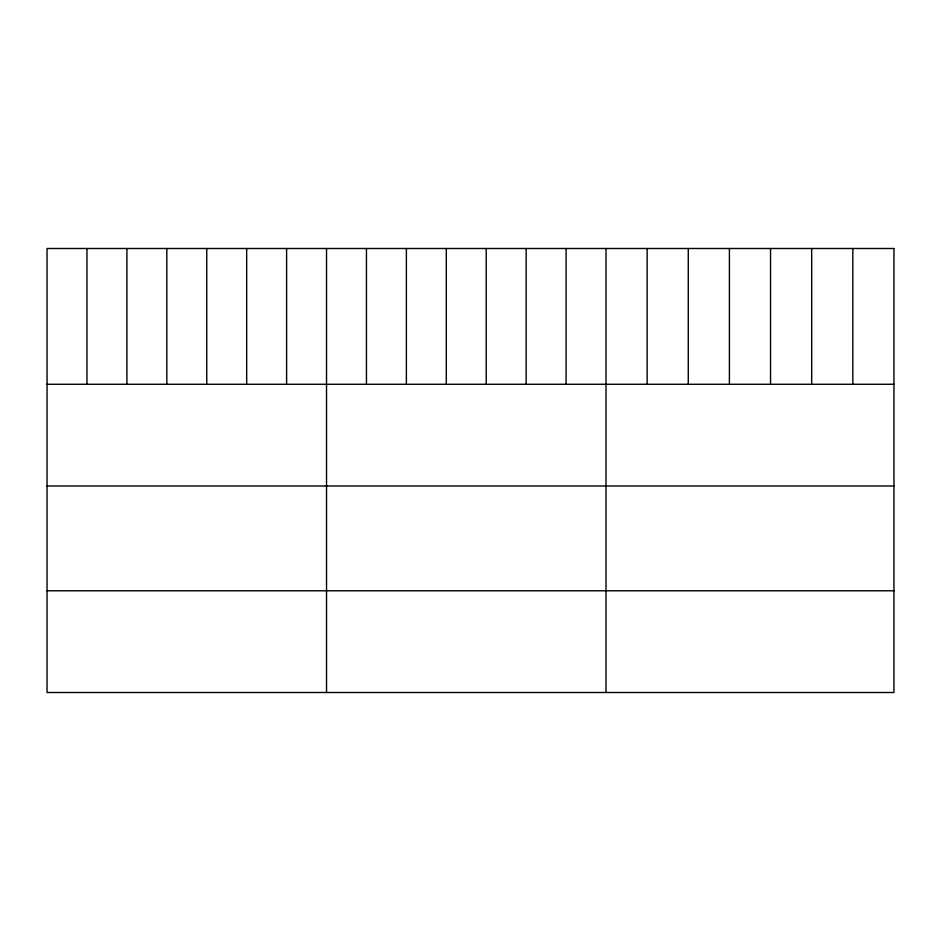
<?xml version="1.0" encoding="UTF-8"?>
<svg xmlns="http://www.w3.org/2000/svg" width="941" height="941" viewBox="0 0 941 941"><rect width="100%" height="100%" fill="white"/><g stroke="black" fill="none" stroke-linecap="round" stroke-linejoin="round"><path stroke-width="1.41" d="M47.05 384.269L893.95 384.269M47.05 485.979L893.95 485.979M47.05 590.783L893.95 590.783M852.817 248.495L852.817 384.269M811.683 248.495L811.683 384.269M770.55 248.495L770.55 384.269M729.404 248.495L729.404 384.269M688.271 248.495L688.271 384.269M647.137 248.495L647.137 384.269M606.004 248.495L606.004 692.505M566.082 248.495L566.082 384.269M526.148 248.495L526.148 384.269M486.226 248.495L486.226 384.269M446.305 248.495L446.305 384.269M406.383 248.495L406.383 384.269M366.449 248.495L366.449 384.269M326.527 248.495L326.527 692.505M286.605 248.495L286.605 384.269M246.671 248.495L246.671 384.269M206.749 248.495L206.749 384.269M166.828 248.495L166.828 384.269M126.906 248.495L126.906 384.269M86.972 248.495L86.972 384.269M893.95 248.495L47.05 248.495L47.05 692.505L893.95 692.505L893.95 248.495"/></g></svg>
